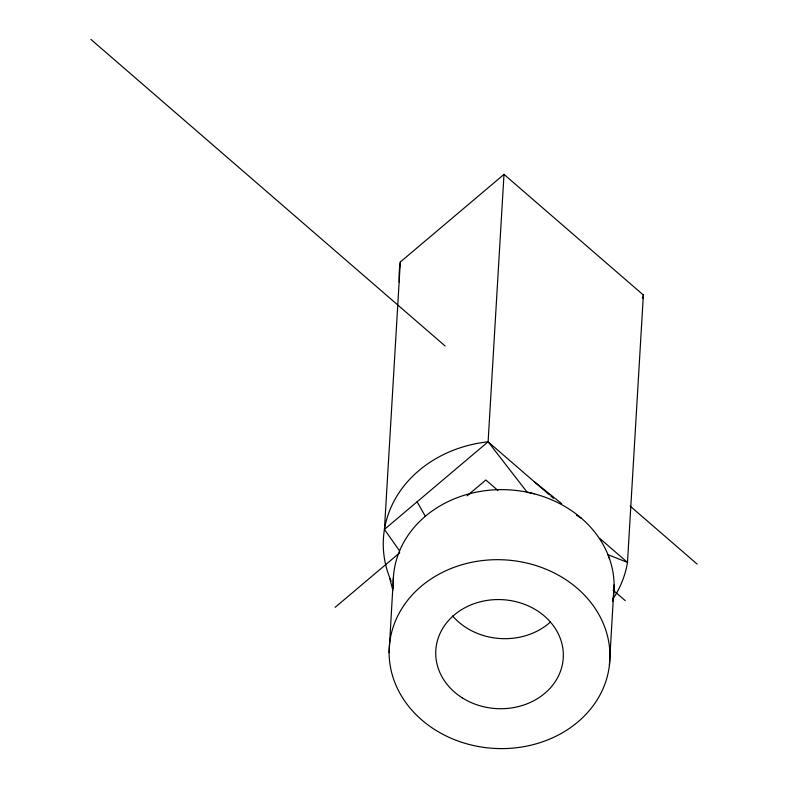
<?xml version="1.0" encoding="UTF-8"?>
<svg xmlns="http://www.w3.org/2000/svg" width="788" height="788" viewBox="0 0 788 788"><rect width="100%" height="100%" fill="white"/><g stroke="black" fill="none" stroke-linecap="round" stroke-linejoin="round"><path stroke-width="1.18" d="M389.095 652.691L393.389 577.624M609.41 665.338A110.487 94.412 3.4 0 0 454.144 567.311A110.487 94.412 3.4 0 0 435.035 729.777A110.487 94.412 3.4 0 0 609.41 665.338L614.118 584.844M399.595 550.901L384.436 529.398L400.324 262L503.995 174.384L643.363 295.017L627.484 562.415A122.77 104.903 3.4 0 1 612.65 599.451M391.134 581.071A122.77 104.903 3.4 0 1 488.107 441.792L503.995 174.384M384.436 529.398L488.107 441.792L549.433 494.864M335.127 607.351L399.723 552.772M467.117 495.81L485.841 479.99L497.918 490.441M534.294 493.84L527.113 492.175L488.107 441.792M576.56 515.352L581.514 518.337M561.667 503.621L534.362 481.823M90.896 39.4L445.141 346.001M630.164 506.132L697.104 564.07M550.822 496.076L553.442 498.331M599.609 538.293L627.484 562.415L607.972 554.683L609.597 559.007M613.133 590.163L625.209 600.614M417.098 501.798L425.333 516.288M389.833 578.609L392.857 590.31M393.468 588.281A110.487 94.412 3.4 0 1 509.225 489.86A110.487 94.412 3.4 0 1 612.66 601.195M550.546 621.899A63.838 54.549 3.4 0 1 452.627 616.009M643.363 295.017A122.77 104.903 3.4 0 1 642.732 298.435M399.319 282.222A122.77 104.903 3.4 0 1 400.324 262M462.26 697.843A63.838 54.549 3.4 0 0 563.016 660.61A63.838 54.549 3.4 0 0 473.302 603.972A63.838 54.549 3.4 0 0 462.26 697.843"/></g></svg>
